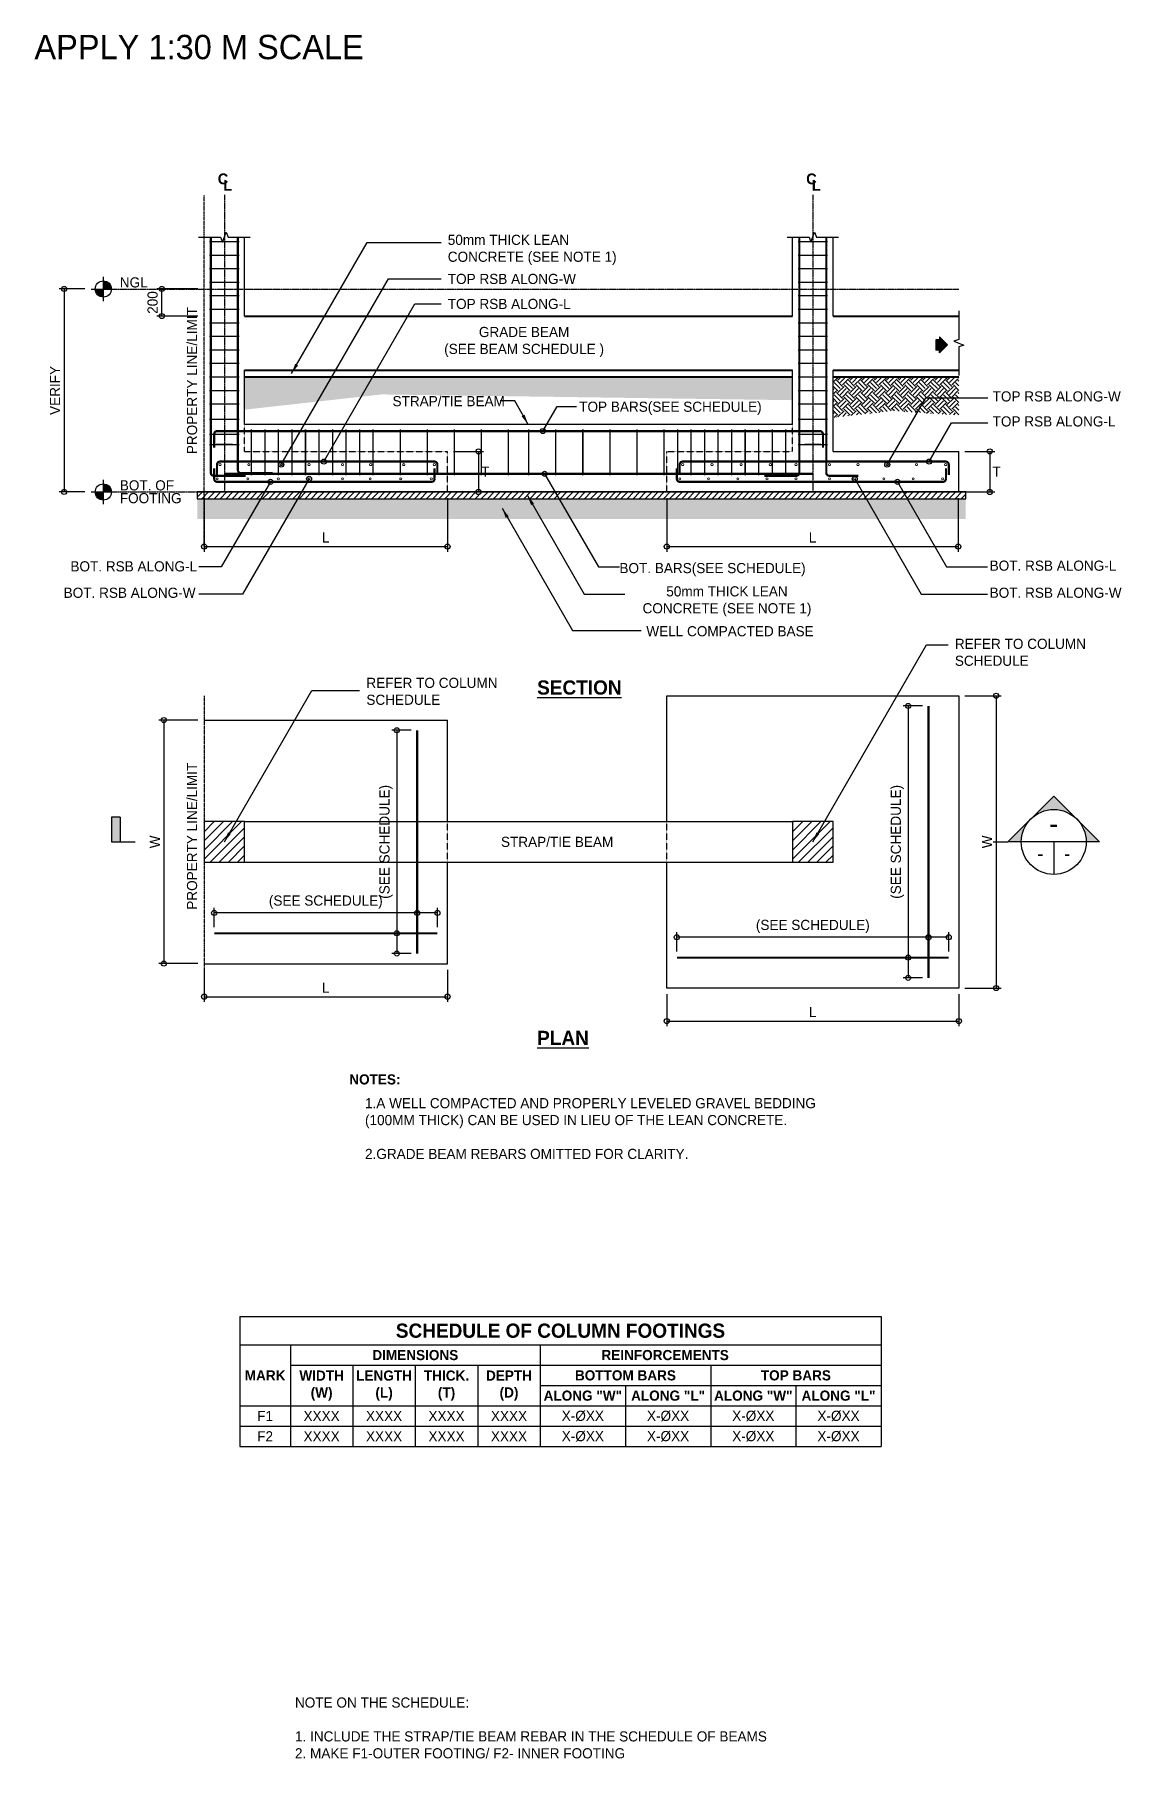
# Model space of a CAD drawing. Header units: millimetres. Extents: x 21479 to 29514, y 52538 to 65279.
import ezdxf

# ---------------------------------------------------------------- set-up
doc = ezdxf.new("R2010")
doc.units = ezdxf.units.MM
doc.header["$PDMODE"] = 3
for name, pattern in [('CENTER2', [28.575, 19.05, -3.175, 3.175, -3.175]), ('HIDDEN2', [4.7625, 3.175, -1.5875]), ('PHANTOM2', [31.75, 15.875, -3.175, 3.175, -3.175, 3.175, -3.175])]:
    doc.linetypes.add(name, pattern=pattern)
for name, color, linetype in [('A-PROPERTY LINE', 6, 'PHANTOM2'), ('G-ANNO-DIM', 106, 'Continuous'), ('G-ANNO-SECTIONS', 4, 'Continuous'), ('G-ANNO-SYMBOLS', 4, 'Continuous'), ('G-ANNO-TITLE', 7, 'Continuous'), ('G-GRID LINES', 8, 'Continuous'), ('G-HATCHES', 8, 'Continuous'), ('S-DETAILS', 254, 'Continuous'), ('S-REBARS', 162, 'Continuous')]:
    doc.layers.add(name, color=color, linetype=linetype)
doc.styles.add('Century', font='GOTHIC.TTF')
doc.styles.add('Century Bold', font='GOTHICB.TTF')
doc.dimstyles.new('DIM1_30', dxfattribs={"dimscale": 30, "dimtxt": 2.5, "dimasz": 2.5, "dimexe": 1.25, "dimexo": 1.5, "dimgap": 1, "dimtad": 1, "dimdec": 0, "dimtxsty": 'Century', "dimblk": 'SMALL', "dimcen": 2.5, "dimadec": 0, "dimazin": 0, "dimtfac": 1, "dimtdec": 0, "dimtmove": 0, "dimatfit": 3, "dimfxl": 1, "dimarcsym": 0})

# ---------------------------------------------------------------- blocks, each defined once
blk = doc.blocks.new('_Small')
at = {"color": 0, "linetype": 'ByBlock', "lineweight": -2}
blk.add_circle((0, 0), 0.25, dxfattribs=at)
blk = doc.blocks.new('*D3')
at = {"layer": 'Defpoints', "color": 0, "transparency": 16777216}
for p in [(24307, 60137), (24157, 58487), (24307, 58487)]:
    blk.add_point(p, dxfattribs=at)
at = {"layer": 'G-ANNO-DIM', "color": 0, "lineweight": -2, "transparency": 16777216}
for p, q in [((24262, 60137), (24120, 60137)), ((24157, 60137), (24157, 58487)), ((24262, 58487), (24120, 58487))]:
    blk.add_line(p, q, dxfattribs=at)
at = {"layer": 'G-ANNO-DIM', "color": 0, "lineweight": -2, "transparency": 16777216, "xscale": 75, "yscale": 75, "zscale": 75}
for p, rotation in [((24157, 60137), 90), ((24157, 58487), 270)]:
    blk.add_blockref('_Small', p, dxfattribs=dict(at, rotation=rotation))
at = {"layer": 'G-ANNO-DIM', "color": 0, "transparency": 16777216, "insert": (24077, 59312), "char_height": 75, "width": 990.71, "attachment_point": 5, "rotation": 90, "style": 'Century'}
blk.add_mtext('(SEE SCHEDULE)', dxfattribs=at)
blk = doc.blocks.new('*D4')
at = {"layer": 'Defpoints', "color": 0, "transparency": 16777216}
for p in [(22807, 58787), (22807, 58637), (24457, 58637)]:
    blk.add_point(p, dxfattribs=at)
at = {"layer": 'G-ANNO-DIM', "color": 0, "lineweight": -2, "transparency": 16777216}
for p, q in [((22807, 58682), (22807, 58824)), ((24457, 58787), (22807, 58787)), ((24457, 58682), (24457, 58824))]:
    blk.add_line(p, q, dxfattribs=at)
at = {"layer": 'G-ANNO-DIM', "color": 0, "lineweight": -2, "transparency": 16777216, "xscale": 75, "yscale": 75, "zscale": 75, "rotation": 180}
blk.add_blockref('_Small', (22807, 58787), dxfattribs=at)
at = {"layer": 'G-ANNO-DIM', "color": 0, "lineweight": -2, "transparency": 16777216, "xscale": 75, "yscale": 75, "zscale": 75}
blk.add_blockref('_Small', (24457, 58787), dxfattribs=at)
at = {"layer": 'G-ANNO-DIM', "color": 0, "transparency": 16777216, "insert": (23632, 58867), "char_height": 75, "width": 1066.71, "attachment_point": 5, "style": 'Century'}
blk.add_mtext('(SEE SCHEDULE)', dxfattribs=at)
blk = doc.blocks.new('*D5')
at = {"layer": 'Defpoints', "color": 0, "transparency": 16777216}
for p in [(28087, 60317), (27937, 58307), (28087, 58307)]:
    blk.add_point(p, dxfattribs=at)
at = {"layer": 'G-ANNO-DIM', "color": 0, "lineweight": -2, "transparency": 16777216}
for p, q in [((28042, 60317), (27900, 60317)), ((27937, 60317), (27937, 58307)), ((28042, 58307), (27900, 58307))]:
    blk.add_line(p, q, dxfattribs=at)
at = {"layer": 'G-ANNO-DIM', "color": 0, "lineweight": -2, "transparency": 16777216, "xscale": 75, "yscale": 75, "zscale": 75}
for p, rotation in [((27937, 60317), 90), ((27937, 58307), 270)]:
    blk.add_blockref('_Small', p, dxfattribs=dict(at, rotation=rotation))
at = {"layer": 'G-ANNO-DIM', "color": 0, "transparency": 16777216, "insert": (27857, 59312), "char_height": 75, "width": 990.71, "attachment_point": 5, "rotation": 90, "style": 'Century'}
blk.add_mtext('(SEE SCHEDULE)', dxfattribs=at)
blk = doc.blocks.new('*D6')
at = {"layer": 'Defpoints', "color": 0, "transparency": 16777216}
for p in [(26227, 58607), (26227, 58457), (28237, 58457)]:
    blk.add_point(p, dxfattribs=at)
at = {"layer": 'G-ANNO-DIM', "color": 0, "lineweight": -2, "transparency": 16777216}
for p, q in [((26227, 58502), (26227, 58644)), ((28237, 58502), (28237, 58644)), ((28237, 58607), (26227, 58607))]:
    blk.add_line(p, q, dxfattribs=at)
at = {"layer": 'G-ANNO-DIM', "color": 0, "lineweight": -2, "transparency": 16777216, "xscale": 75, "yscale": 75, "zscale": 75, "rotation": 180}
blk.add_blockref('_Small', (26227, 58607), dxfattribs=at)
at = {"layer": 'G-ANNO-DIM', "color": 0, "lineweight": -2, "transparency": 16777216, "xscale": 75, "yscale": 75, "zscale": 75}
blk.add_blockref('_Small', (28237, 58607), dxfattribs=at)
at = {"layer": 'G-ANNO-DIM', "color": 0, "transparency": 16777216, "insert": (27232, 58687), "char_height": 75, "width": 1066.71, "attachment_point": 5, "style": 'Century'}
blk.add_mtext('(SEE SCHEDULE)', dxfattribs=at)
blk = doc.blocks.new('*D11')
at = {"layer": 'Defpoints', "color": 0, "transparency": 16777216}
for p in [(22732, 61898), (24532, 61898), (24532, 61494)]:
    blk.add_point(p, dxfattribs=at)
at = {"layer": 'G-ANNO-DIM', "color": 0, "lineweight": -2, "transparency": 16777216}
for p, q in [((22732, 61853), (22732, 61456)), ((24532, 61853), (24532, 61456)), ((22732, 61494), (24532, 61494))]:
    blk.add_line(p, q, dxfattribs=at)
at = {"layer": 'G-ANNO-DIM', "color": 0, "lineweight": -2, "transparency": 16777216, "xscale": 75, "yscale": 75, "zscale": 75, "rotation": 180}
blk.add_blockref('_Small', (22732, 61494), dxfattribs=at)
at = {"layer": 'G-ANNO-DIM', "color": 0, "lineweight": -2, "transparency": 16777216, "xscale": 75, "yscale": 75, "zscale": 75}
blk.add_blockref('_Small', (24532, 61494), dxfattribs=at)
at = {"layer": 'G-ANNO-DIM', "color": 0, "transparency": 16777216, "insert": (23632, 61561), "char_height": 75, "attachment_point": 5, "style": 'Century'}
blk.add_mtext('L', dxfattribs=at)
blk = doc.blocks.new('*D7')
at = {"layer": 'Defpoints', "color": 0, "transparency": 16777216}
for p in [(26152, 61898), (28307, 61898), (28307, 61494)]:
    blk.add_point(p, dxfattribs=at)
at = {"layer": 'G-ANNO-DIM', "color": 0, "lineweight": -2, "transparency": 16777216}
for p, q in [((26152, 61853), (26152, 61456)), ((28307, 61853), (28307, 61456)), ((26152, 61494), (28307, 61494))]:
    blk.add_line(p, q, dxfattribs=at)
at = {"layer": 'G-ANNO-DIM', "color": 0, "lineweight": -2, "transparency": 16777216, "xscale": 75, "yscale": 75, "zscale": 75, "rotation": 180}
blk.add_blockref('_Small', (26152, 61494), dxfattribs=at)
at = {"layer": 'G-ANNO-DIM', "color": 0, "lineweight": -2, "transparency": 16777216, "xscale": 75, "yscale": 75, "zscale": 75}
blk.add_blockref('_Small', (28307, 61494), dxfattribs=at)
at = {"layer": 'G-ANNO-DIM', "color": 0, "transparency": 16777216, "insert": (27230, 61561), "char_height": 75, "attachment_point": 5, "style": 'Century'}
blk.add_mtext('L', dxfattribs=at)
blk = doc.blocks.new('*D12')
at = {"layer": 'Defpoints', "color": 0, "transparency": 16777216}
for p in [(22732, 58412), (24532, 58412), (24532, 58168)]:
    blk.add_point(p, dxfattribs=at)
at = {"layer": 'G-ANNO-DIM', "color": 0, "lineweight": -2, "transparency": 16777216}
for p, q in [((22732, 58367), (22732, 58130)), ((24532, 58367), (24532, 58130)), ((22732, 58168), (24532, 58168))]:
    blk.add_line(p, q, dxfattribs=at)
at = {"layer": 'G-ANNO-DIM', "color": 0, "lineweight": -2, "transparency": 16777216, "xscale": 75, "yscale": 75, "zscale": 75, "rotation": 180}
blk.add_blockref('_Small', (22732, 58168), dxfattribs=at)
at = {"layer": 'G-ANNO-DIM', "color": 0, "lineweight": -2, "transparency": 16777216, "xscale": 75, "yscale": 75, "zscale": 75}
blk.add_blockref('_Small', (24532, 58168), dxfattribs=at)
at = {"layer": 'G-ANNO-DIM', "color": 0, "transparency": 16777216, "insert": (23632, 58235), "char_height": 75, "attachment_point": 5, "style": 'Century'}
blk.add_mtext('L', dxfattribs=at)
blk = doc.blocks.new('*D8')
at = {"layer": 'Defpoints', "color": 0, "transparency": 16777216}
for p in [(26152, 58232), (28312, 58232), (28312, 57988)]:
    blk.add_point(p, dxfattribs=at)
at = {"layer": 'G-ANNO-DIM', "color": 0, "lineweight": -2, "transparency": 16777216}
for p, q in [((26152, 58187), (26152, 57950)), ((28312, 58187), (28312, 57950)), ((26152, 57988), (28312, 57988))]:
    blk.add_line(p, q, dxfattribs=at)
at = {"layer": 'G-ANNO-DIM', "color": 0, "lineweight": -2, "transparency": 16777216, "xscale": 75, "yscale": 75, "zscale": 75, "rotation": 180}
blk.add_blockref('_Small', (26152, 57988), dxfattribs=at)
at = {"layer": 'G-ANNO-DIM', "color": 0, "lineweight": -2, "transparency": 16777216, "xscale": 75, "yscale": 75, "zscale": 75}
blk.add_blockref('_Small', (28312, 57988), dxfattribs=at)
at = {"layer": 'G-ANNO-DIM', "color": 0, "transparency": 16777216, "insert": (27232, 58055), "char_height": 75, "attachment_point": 5, "style": 'Century'}
blk.add_mtext('L', dxfattribs=at)
blk = doc.blocks.new('arrow')
at = {"layer": 'G-HATCHES'}
h = blk.add_hatch(color=256, dxfattribs=at)
h.dxf.hatch_style = 1
h.paths.add_polyline_path([(200860, 43821), (200860, 43677), (200682, 43677), (200682, 43175), (200860, 43175), (200860, 43031), (201237, 43426)])
for p, q in [((200682, 43677), (200682, 43175)), ((200860, 43677), (200682, 43677)), ((201237, 43426), (200860, 43821)), ((200860, 43821), (200860, 43677)), ((200860, 43175), (200682, 43175)), ((201237, 43426), (200860, 43031)), ((200860, 43031), (200860, 43175))]:
    blk.add_line(p, q)
blk = doc.blocks.new('*D9')
at = {"layer": 'Defpoints', "color": 0, "transparency": 16777216}
for p in [(21897, 63398), (21697, 61898), (21897, 61898)]:
    blk.add_point(p, dxfattribs=at)
at = {"layer": 'G-ANNO-DIM', "color": 0, "lineweight": -2, "transparency": 16777216}
for p, q in [((21852, 63398), (21660, 63398)), ((21697, 63398), (21697, 61898)), ((21852, 61898), (21660, 61898))]:
    blk.add_line(p, q, dxfattribs=at)
at = {"layer": 'G-ANNO-DIM', "color": 0, "lineweight": -2, "transparency": 16777216, "xscale": 75, "yscale": 75, "zscale": 75}
for p, rotation in [((21697, 63398), 90), ((21697, 61898), 270)]:
    blk.add_blockref('_Small', p, dxfattribs=dict(at, rotation=rotation))
at = {"layer": 'G-ANNO-DIM', "color": 0, "transparency": 16777216, "insert": (21630, 62648), "char_height": 75, "attachment_point": 5, "rotation": 90, "style": 'Century'}
blk.add_mtext('VERIFY', dxfattribs=at)
blk = doc.blocks.new('*D10')
at = {"layer": 'Defpoints', "color": 0, "transparency": 16777216}
for p in [(22421, 63398), (22732, 63398), (22732, 63198)]:
    blk.add_point(p, dxfattribs=at)
at = {"layer": 'G-ANNO-DIM', "color": 0, "lineweight": -2, "transparency": 16777216}
for p, q in [((22687, 63398), (22384, 63398)), ((22421, 63198), (22421, 63398)), ((22687, 63198), (22384, 63198))]:
    blk.add_line(p, q, dxfattribs=at)
at = {"layer": 'G-ANNO-DIM', "color": 0, "lineweight": -2, "transparency": 16777216, "xscale": 75, "yscale": 75, "zscale": 75}
for p, rotation in [((22421, 63398), 90), ((22421, 63198), 270)]:
    blk.add_blockref('_Small', p, dxfattribs=dict(at, rotation=rotation))
at = {"layer": 'G-ANNO-DIM', "color": 0, "transparency": 16777216, "insert": (22352, 63298), "char_height": 75, "attachment_point": 5, "rotation": 90, "style": 'Century'}
blk.add_mtext('200', dxfattribs=at)
blk = doc.blocks.new('*D13')
at = {"layer": 'Defpoints', "color": 0, "transparency": 16777216}
for p in [(22732, 60212), (22435, 58412), (22732, 58412)]:
    blk.add_point(p, dxfattribs=at)
at = {"layer": 'G-ANNO-DIM', "color": 0, "lineweight": -2, "transparency": 16777216}
for p, q in [((22687, 60212), (22398, 60212)), ((22435, 60212), (22435, 58412)), ((22687, 58412), (22398, 58412))]:
    blk.add_line(p, q, dxfattribs=at)
at = {"layer": 'G-ANNO-DIM', "color": 0, "lineweight": -2, "transparency": 16777216, "xscale": 75, "yscale": 75, "zscale": 75}
for p, rotation in [((22435, 60212), 90), ((22435, 58412), 270)]:
    blk.add_blockref('_Small', p, dxfattribs=dict(at, rotation=rotation))
at = {"layer": 'G-ANNO-DIM', "color": 0, "transparency": 16777216, "insert": (22368, 59312), "char_height": 75, "attachment_point": 5, "rotation": 90, "style": 'Century'}
blk.add_mtext('W', dxfattribs=at)
blk = doc.blocks.new('*D14')
at = {"layer": 'Defpoints', "color": 0, "transparency": 16777216}
for p in [(28312, 60392), (28312, 58232), (28587, 58232)]:
    blk.add_point(p, dxfattribs=at)
at = {"layer": 'G-ANNO-DIM', "color": 0, "lineweight": -2, "transparency": 16777216}
for p, q in [((28357, 60392), (28625, 60392)), ((28587, 60392), (28587, 58232)), ((28357, 58232), (28625, 58232))]:
    blk.add_line(p, q, dxfattribs=at)
at = {"layer": 'G-ANNO-DIM', "color": 0, "lineweight": -2, "transparency": 16777216, "xscale": 75, "yscale": 75, "zscale": 75}
for p, rotation in [((28587, 60392), 90), ((28587, 58232), 270)]:
    blk.add_blockref('_Small', p, dxfattribs=dict(at, rotation=rotation))
at = {"layer": 'G-ANNO-DIM', "color": 0, "transparency": 16777216, "insert": (28520, 59312), "char_height": 75, "attachment_point": 5, "rotation": 90, "style": 'Century'}
blk.add_mtext('W', dxfattribs=at)
blk = doc.blocks.new('Section Callout_tail')
h = blk.add_hatch(color=4)
h.dxf.hatch_style = 1
h.paths.add_polyline_path([(469, 0), (576, 0), (576, 305), (469, 305)])
at = {"color": 4}
for p, q in [((469, 305), (469, 0)), ((469, 305), (576, 305)), ((576, 305), (576, 0)), ((576, 0), (288, 0))]:
    blk.add_line(p, q, dxfattribs=at)
blk = doc.blocks.new('SECTION ARROW')
h = blk.add_hatch(color=256)
h.dxf.hatch_style = 1
h.paths.add_polyline_path([(113681, 446035, -0.198912), (114247, 446269), (114247, 446600)])
h.paths.add_polyline_path([(113116, 445469), (113681, 444903, -0.198912), (113447, 445469, -0.198912), (113681, 446035)])
h.paths.add_polyline_path([(114247, 444338), (114247, 444669, -0.198912), (113681, 444903)])
for p, q in [((114247, 446600), (113116, 445469)), ((114247, 446600), (114247, 446269)), ((114247, 444338), (113116, 445469)), ((114247, 444669), (114247, 444338)), ((114247, 443976), (114247, 444338))]:
    blk.add_line(p, q)
blk.add_circle((114247, 445469), 800)
blk = doc.blocks.new('datum1')
h = blk.add_hatch(color=256)
h.dxf.hatch_style = 1
h.paths.add_polyline_path([(2, 0, 0.414214), (0, 2), (0, 0)])
h.paths.add_polyline_path([(0, -2), (0, 0), (-2, 0, 0.414214)])
for p, q in [((-3, 0), (3, 0)), ((0, 3), (0, -3))]:
    blk.add_line(p, q)
blk.add_circle((0, 0), 2)

msp = doc.modelspace()

# ---------------------------------------------------------------- hatches: boundary and pattern name
at = {"layer": 'G-HATCHES'}
h = msp.add_hatch(dxfattribs=at)
h.set_pattern_fill('EARTH', color=256, scale=10, angle=45)
h.set_pattern_definition([(45, (-245857.25, 29552.23), (7e-15, 89.802561), [63.5, -63.5]), (45, (-245874.09, 29569.066), (7e-15, 89.802561), [63.5, -63.5]), (45, (-245890.927, 29585.904), (7e-15, 89.802561), [63.5, -63.5]), (135, (-245890.927, 29597.13), (-89.802561, 7e-15), [63.5, -63.5]), (135, (-245874.09, 29613.97), (-89.802561, 7e-15), [63.5, -63.5]), (135, (-245857.25, 29630.805), (-89.802561, 7e-15), [63.5, -63.5])])
h.paths.add_polyline_path([(27082.1, 62576.1), (27082.1, 62747.6), (23032.1, 62747.6), (23032.1, 62506), (24044.8, 62618.7)])
h = msp.add_hatch(dxfattribs=at)
h.set_pattern_fill('EARTH', color=256, scale=10, angle=45)
h.set_pattern_definition([(45, (-241507.25, 29552.23), (7e-15, 89.802561), [63.5, -63.5]), (45, (-241524.09, 29569.066), (7e-15, 89.802561), [63.5, -63.5]), (45, (-241540.927, 29585.904), (7e-15, 89.802561), [63.5, -63.5]), (135, (-241540.927, 29597.13), (-89.802561, 7e-15), [63.5, -63.5]), (135, (-241524.09, 29613.97), (-89.802561, 7e-15), [63.5, -63.5]), (135, (-241507.25, 29630.805), (-89.802561, 7e-15), [63.5, -63.5])])
h.paths.add_polyline_path([(28312.1, 62465.1), (28312.1, 62747.6), (27382.1, 62747.6), (27382.1, 62447.6), (27823.7, 62497.4)])
h = msp.add_hatch(dxfattribs=at)
h.set_pattern_fill('ANSI31', color=256, scale=10)
h.set_pattern_definition([(45, (-208374.503, 31645.535), (-22.4506403, 22.4506403), [])])
h.paths.add_polyline_path([(26512.1, 61897.6), (22682.1, 61897.6), (22682.1, 61847.6), (28362.1, 61847.6), (28362.1, 61897.6), (28312.1, 61897.6)])
h = msp.add_hatch(dxfattribs=at)
h.set_pattern_fill('EARTH', color=256, scale=10, angle=45)
h.set_pattern_definition([(45, (-76206.574, 7945.65), (7e-15, 89.80256), [63.5, -63.5]), (45, (-76223.41, 7962.487), (7e-15, 89.80256), [63.5, -63.5]), (45, (-76240.25, 7979.325), (7e-15, 89.80256), [63.5, -63.5]), (135, (-76240.25, 7990.55), (-89.80256, 7e-15), [63.5, -63.5]), (135, (-76223.41, 8007.39), (-89.80256, 7e-15), [63.5, -63.5]), (135, (-76206.574, 8024.226), (-89.80256, 7e-15), [63.5, -63.5])])
h.paths.add_polyline_path([(28362.1, 61847.6), (22682.1, 61847.6), (22682.1, 61697.6), (28362.1, 61697.6)])
h = msp.add_hatch(dxfattribs=at)
h.set_pattern_fill('ANSI31', scale=15)
h.set_pattern_definition([(45, (33756.89, 50003.05), (-33.67596, 33.67596), [])])
h.paths.add_polyline_path([(23032.1, 59461.5), (22732.1, 59461.5), (22732.1, 59161.5), (23032.1, 59161.5)])
h = msp.add_hatch(dxfattribs=at)
h.set_pattern_fill('ANSI31', scale=15)
h.set_pattern_definition([(45, (38106.89, 50003.05), (-33.67596, 33.67596), [])])
h.paths.add_polyline_path([(27382.1, 59461.5), (27082.1, 59461.5), (27082.1, 59161.5), (27382.1, 59161.5)])

# ---------------------------------------------------------------- linework, layer by layer
at = {"color": 6}
for p, q in [((22996.4, 55804), (27737.2, 55804)), ((22996.4, 55804), (22996.4, 54844)), ((27737.2, 55804), (27737.2, 54844)), ((22996.4, 55594), (27737.2, 55594)), ((23370.4, 55594), (23370.4, 54844)), ((25217.2, 55594), (25217.2, 54844)), ((23370.4, 55444), (27737.2, 55444)), ((26477.2, 55444), (26477.2, 54844)), ((25217.2, 55294), (27737.2, 55294)), ((22996.4, 55144), (27737.2, 55144)), ((22996.4, 54844), (27737.2, 54844))]:
    msp.add_line(p, q, dxfattribs=at)
at = {"color": 3}
for p, q in [((23832.1, 55444), (23832.1, 54844)), ((24293.8, 55444), (24293.8, 54844)), ((24755.5, 55444), (24755.5, 54844)), ((25847.2, 55294), (25847.2, 54844)), ((27107.2, 55294), (27107.2, 54844)), ((22996.4, 54994), (27737.2, 54994))]:
    msp.add_line(p, q, dxfattribs=at)
at = {"color": 8, "linetype": 'Continuous'}
for points in [[(22692.1, 63780.9), (22854.8, 63780.9), (22868.4, 63743.4), (22895.7, 63818.4), (22909.4, 63780.9), (23072.1, 63780.9)], [(27042.1, 63780.9), (27204.8, 63780.9), (27218.4, 63743.4), (27245.7, 63818.4), (27259.4, 63780.9), (27422.1, 63780.9)], [(28312.1, 63237.6), (28312.1, 63024.9), (28274.6, 63011.2), (28349.6, 62983.9), (28312.1, 62970.3), (28312.1, 62757.6)]]:
    msp.add_lwpolyline(points, dxfattribs=at)
at = {"layer": 'A-PROPERTY LINE', "ltscale": 0.5}
msp.add_line((22732.1, 60391.5), (22732.1, 58231.5), dxfattribs=at)
msp.add_lwpolyline([(22732.1, 61493.7), (22732.1, 64094.4)], dxfattribs=at)
at = {"layer": 'G-ANNO-DIM'}
for p, q in [((24577.1, 62197.6), (24798.2, 62197.6)), ((24760.7, 62197.6), (24760.7, 61897.6)), ((28357.1, 62197.6), (28578.2, 62197.6)), ((28540.7, 62197.6), (28540.7, 61897.6)), ((24527.1, 61897.6), (24798.2, 61897.6)), ((28307.1, 61897.6), (28578.2, 61897.6))]:
    msp.add_line(p, q, dxfattribs=at)
for centre in [(24308.2, 58786.5), (24157.1, 58636.5), (28088.2, 58606.5), (27937.1, 58456.5)]:
    msp.add_circle(centre, 18.8, dxfattribs=at)
at = {"layer": 'G-ANNO-SECTIONS', "color": 3}
for p, q in [((29253.2, 59311.5), (28773.2, 59311.5)), ((29013.2, 59311.5), (29013.2, 59071.5))]:
    msp.add_line(p, q, dxfattribs=at)
at = {"layer": 'G-GRID LINES', "linetype": 'CENTER2', "ltscale": 0.5}
for p, q in [((22882.1, 64094.4), (22882.1, 61897.6)), ((27232.1, 64094.4), (27232.1, 61897.6)), ((21897.4, 63397.6), (28312.1, 63397.6)), ((21897.4, 61897.6), (28362.1, 61897.6))]:
    msp.add_line(p, q, dxfattribs=at)
at = {"layer": 'S-DETAILS'}
for p, q in [((23032.1, 63197.6), (23032.1, 63780.9)), ((27082.1, 63197.6), (27082.1, 63780.9)), ((27382.1, 63197.6), (27382.1, 63780.9)), ((23032.1, 62397.6), (23032.1, 62797.6)), ((27082.1, 62397.6), (27082.1, 62797.6)), ((27382.1, 62197.6), (27382.1, 62797.6)), ((27082.1, 62397.6), (23032.1, 62397.6)), ((27382.1, 62197.6), (28312.1, 62197.6)), ((28312.1, 61897.6), (28312.1, 62197.6)), ((22732.1, 61897.6), (24532.1, 61897.6)), ((26152.1, 61897.6), (24532.1, 61897.6)), ((26152.1, 61897.6), (28312.1, 61897.6)), ((22732.1, 60211.5), (24532.1, 60211.5)), ((24532.1, 59461.5), (24532.1, 60211.5)), ((23032.1, 59461.5), (27082.1, 59461.5)), ((23032.1, 59161.5), (27082.1, 59161.5)), ((24532.1, 58411.5), (24532.1, 59161.5)), ((22732.1, 58411.5), (24532.1, 58411.5))]:
    msp.add_line(p, q, dxfattribs=at)
at = {"layer": 'S-DETAILS', "lineweight": 40}
for p, q in [((23032.1, 63197.6), (27082.1, 63197.6)), ((27382.1, 63197.6), (28312.1, 63197.6)), ((23032.1, 62797.6), (27082.1, 62797.6)), ((23032.1, 62747.6), (27082.1, 62747.6)), ((27382.1, 62797.6), (28312.1, 62797.6)), ((27382.1, 62747.6), (28312.1, 62747.6))]:
    msp.add_line(p, q, dxfattribs=at)
at = {"layer": 'S-DETAILS', "linetype": 'HIDDEN2', "ltscale": 0.5}
for p, q in [((23032.1, 62197.6), (23032.1, 62397.6)), ((27082.1, 62197.6), (27082.1, 62397.6)), ((23032.1, 62197.6), (24532.1, 62197.6)), ((24532.1, 61897.6), (24532.1, 62197.6)), ((26152.1, 61897.6), (26152.1, 62197.6)), ((26152.1, 62197.6), (27082.1, 62197.6)), ((24532.1, 59161.5), (24532.1, 59461.5)), ((26152.1, 59161.5), (26152.1, 59461.5))]:
    msp.add_line(p, q, dxfattribs=at)
at = {"layer": 'S-DETAILS'}
msp.add_lwpolyline([(22682.1, 61847.6), (28362.1, 61847.6), (28362.1, 61897.6), (22682.1, 61897.6)], close=True, dxfattribs=at)
msp.add_lwpolyline([(26152.1, 59461.5), (26152.1, 60391.5), (28312.1, 60391.5), (28312.1, 58231.5), (26152.1, 58231.5), (26152.1, 59161.5)], dxfattribs=at)
at = {"layer": 'S-DETAILS', "color": 6}
for points in [[(23032.1, 59461.5), (22732.1, 59461.5), (22732.1, 59161.5), (23032.1, 59161.5)], [(27382.1, 59461.5), (27082.1, 59461.5), (27082.1, 59161.5), (27382.1, 59161.5)]]:
    msp.add_lwpolyline(points, close=True, dxfattribs=at)
at = {"layer": 'S-REBARS'}
for p, q in [((22942.1, 62247.6), (22822.1, 62247.6)), ((27292.1, 62247.6), (27172.1, 62247.6))]:
    msp.add_line(p, q, dxfattribs=at)
at = {"layer": 'S-REBARS', "color": 4, "lineweight": 30, "const_width": 10}
for points in [[(22992.1, 63747.6), (22772.1, 63747.6)], [(27342.1, 63747.6), (27122.1, 63747.6)], [(22992.1, 63647.6), (22772.1, 63647.6)], [(27342.1, 63647.6), (27122.1, 63647.6)], [(22992.1, 63547.6), (22772.1, 63547.6)], [(22992.1, 63447.6), (22772.1, 63447.6)], [(27342.1, 63547.6), (27122.1, 63547.6)], [(27342.1, 63447.6), (27122.1, 63447.6)], [(22992.1, 63347.6), (22772.1, 63347.6)], [(27342.1, 63347.6), (27122.1, 63347.6)], [(22992.1, 63247.6), (22772.1, 63247.6)], [(27342.1, 63247.6), (27122.1, 63247.6)], [(22992.1, 63147.6), (22772.1, 63147.6)], [(27342.1, 63147.6), (27122.1, 63147.6)], [(22992.1, 63047.6), (22772.1, 63047.6)], [(22992.1, 62947.6), (22772.1, 62947.6)], [(27342.1, 63047.6), (27122.1, 63047.6)], [(27342.1, 62947.6), (27122.1, 62947.6)], [(22992.1, 62847.6), (22772.1, 62847.6)], [(27342.1, 62847.6), (27122.1, 62847.6)], [(22992.1, 62747.6), (22772.1, 62747.6)], [(27342.1, 62747.6), (27122.1, 62747.6)], [(22992.1, 62647.6), (22772.1, 62647.6)], [(27342.1, 62647.6), (27122.1, 62647.6)], [(22992.1, 62547.6), (22772.1, 62547.6)], [(22992.1, 62435.1), (22772.1, 62435.1)], [(27342.1, 62547.6), (27122.1, 62547.6)], [(27342.1, 62435.1), (27122.1, 62435.1)], [(22992.1, 62322.6), (22772.1, 62322.6)], [(23082.1, 62359.6), (23082.1, 62019.7)], [(23182.1, 62359.6), (23182.1, 62019.7)], [(23282.1, 62359.6), (23282.1, 62019.7)], [(23382.1, 62359.6), (23382.1, 62019.7)], [(23482.1, 62359.6), (23482.1, 62019.7)], [(23582.1, 62359.6), (23582.1, 62019.7)], [(23682.1, 62359.6), (23682.1, 62019.7)], [(23782.1, 62359.6), (23782.1, 62019.7)], [(23882.1, 62359.6), (23882.1, 62019.7)], [(23982.1, 62359.6), (23982.1, 62019.7)], [(24182.1, 62359.6), (24182.1, 62019.7)], [(24382.1, 62359.6), (24382.1, 62019.7)], [(24582.1, 62359.6), (24582.1, 62019.7)], [(24782.1, 62359.6), (24782.1, 62019.7)], [(24982.1, 62359.6), (24982.1, 62019.7)], [(25132.1, 62359.6), (25132.1, 62019.7)], [(25332.1, 62359.6), (25332.1, 62019.7)], [(25532.1, 62359.6), (25532.1, 62019.7)], [(25732.1, 62359.6), (25732.1, 62019.7)], [(25932.1, 62359.6), (25932.1, 62019.7)], [(26132.1, 62359.6), (26132.1, 62019.7)], [(26232.1, 62359.6), (26232.1, 62019.7)], [(26332.1, 62359.6), (26332.1, 62019.7)], [(26432.1, 62359.6), (26432.1, 62019.7)], [(26532.1, 62359.6), (26532.1, 62019.7)], [(26632.1, 62359.6), (26632.1, 62019.7)], [(26732.1, 62359.6), (26732.1, 62019.7)], [(26832.1, 62359.6), (26832.1, 62019.7)], [(26932.1, 62359.6), (26932.1, 62019.7)], [(27032.1, 62359.6), (27032.1, 62019.7)], [(27342.1, 62322.6), (27122.1, 62322.6)], [(22992.1, 62247.6), (22772.1, 62247.6)], [(27342.1, 62247.6), (27122.1, 62247.6)]]:
    msp.add_lwpolyline(points, dxfattribs=at)
at = {"layer": 'S-REBARS', "color": 5, "const_width": 16}
for points in [[(23040.4, 62017.3), (22804.4, 62017.3, -0.4142136), (22782.1, 62039.7), (22782.1, 63780.9)], [(23240.4, 62037.3), (23004.4, 62037.3, -0.4142136), (22982.1, 62059.7), (22982.1, 63780.9)], [(26873.7, 62017.3), (27109.7, 62017.3, 0.4142136), (27132.1, 62039.7), (27132.1, 63780.9)], [(27568, 62017.3), (27354.4, 62017.3, -0.4142136), (27332.1, 62039.7), (27332.1, 63780.9)], [(25057.1, 62347.6), (22829.4, 62347.6, 0.4142136), (22807.1, 62325.2), (22807.1, 62225.2)], [(25057.1, 62347.6), (27284.7, 62347.6, -0.4142136), (27307.1, 62325.2), (27307.1, 62225.2)], [(22807.1, 62072.6), (22807.1, 61994.9, 0.4142136), (22829.4, 61972.6), (23632.1, 61972.6)], [(23632.1, 62122.6), (22850.4, 62122.6, 0.4142136), (22828.1, 62100.2), (22828.1, 62022.6)], [(24457.1, 62022.6), (24457.1, 62100.2, 0.4142136), (24434.7, 62122.6), (23632.1, 62122.6)], [(23632.1, 61972.6), (24413.7, 61972.6, 0.4142136), (24436.1, 61994.9), (24436.1, 62072.6)], [(26227.1, 62072.6), (26227.1, 61994.9, 0.4142136), (26249.4, 61972.6), (27232.1, 61972.6)], [(27232.1, 62122.6), (26270.4, 62122.6, 0.4142136), (26248.1, 62100.2), (26248.1, 62022.6)], [(28237.1, 62022.6), (28237.1, 62100.2, 0.4142136), (28214.7, 62122.6), (27232.1, 62122.6)], [(27232.1, 61972.6), (28193.7, 61972.6, 0.4142136), (28216.1, 61994.9), (28216.1, 62072.6)]]:
    msp.add_lwpolyline(points, format="xyb", dxfattribs=at)
for points in [[(25057.1, 62031.7), (22882.1, 62031.7)], [(25057.1, 62031.7), (27232.1, 62031.7)]]:
    msp.add_lwpolyline(points, dxfattribs=at)
at = {"layer": 'S-REBARS', "color": 5, "linetype": 'HIDDEN2', "const_width": 16}
for points in [[(28087.1, 58306.5), (28087.1, 60316.5)], [(24307.1, 58486.5), (24307.1, 60136.5)], [(22807.1, 58636.5), (24457.1, 58636.5)], [(26227.1, 58456.5), (28237.1, 58456.5)]]:
    msp.add_lwpolyline(points, dxfattribs=at)
at = {"layer": 'S-REBARS', "lineweight": 20}
for centre in [(22850.4, 62100.2), (23063.1, 62100.2), (23303.1, 62100.2), (23508.4, 62100.2), (23755.7, 62100.2), (23964.3, 62100.2), (24208.4, 62100.2), (24434.7, 62100.2), (26270.4, 62100.2), (26486.5, 62100.2), (26702.5, 62100.2), (26918.5, 62100.2), (27108.4, 62100.2), (27355.7, 62100.2), (27566.6, 62100.2), (27782.6, 62100.2), (27998.6, 62100.2), (28214.7, 62100.2), (22829.4, 61994.9), (23055.6, 61994.9), (23281.7, 61994.9), (23508.4, 61994.9), (23755.7, 61994.9), (23960, 61994.9), (24186.2, 61994.9), (24412.3, 61994.9), (26249.4, 61994.9), (26461.5, 61994.9), (26677.5, 61994.9), (26893.5, 61994.9), (27108.4, 61994.9), (27355.7, 61994.9), (27541.6, 61994.9), (27757.6, 61994.9), (27973.6, 61994.9), (28192.3, 61994.9)]:
    msp.add_circle(centre, 8, dxfattribs=at)

# ---------------------------------------------------------------- block references
at = {"layer": 'G-ANNO-DIM', "xscale": 75, "yscale": 75, "zscale": 75}
for p, rotation in [((24760.7, 62197.6), 90), ((28540.7, 62197.6), 90), ((24760.7, 61897.6), 270), ((28540.7, 61897.6), 270)]:
    msp.add_blockref('_Small', p, dxfattribs=dict(at, rotation=rotation))
at = {"layer": 'G-ANNO-SECTIONS', "xscale": 0.3000001566663809, "yscale": 0.3000001566663809, "zscale": 0.3000001566663809, "rotation": 270}
msp.add_blockref('SECTION ARROW', (-104627.6, 93585.6), dxfattribs=at)
at = {"layer": 'G-ANNO-SECTIONS', "xscale": -0.6000000000000001, "yscale": 0.6000000000000001, "zscale": 0.6000000000000001}
msp.add_blockref('Section Callout_tail', (22394.6, 59311.5), dxfattribs=at)
at = {"layer": 'G-ANNO-SYMBOLS', "xscale": 29.99999986708333, "yscale": 29.99999986708333, "zscale": 29.99999986708333}
for p in [(21987.4, 63397.6), (21987.4, 61897.6)]:
    msp.add_blockref('datum1', p, dxfattribs=at)
at = {"layer": 'S-DETAILS', "xscale": 0.1519617570523448, "yscale": 0.1519617570523448, "zscale": 0.1519617570523448}
msp.add_blockref('arrow', (-2353.5, 56386), dxfattribs=at)

# ---------------------------------------------------------------- texts
at = {"attachment_point": 5}
for s, insert, char_height, width, style in [('SCHEDULE OF COLUMN FOOTINGS', (25366.8, 55699), 105, 4740.751, 'Century Bold'), ('DIMENSIONS', (24293.8, 55519), 75, 1846.782, 'Century Bold'), ('REINFORCEMENTS', (26140.6, 55519), 75, 1846.782, 'Century Bold'), ('MARK', (23183.4, 55369), 75, 373.969, 'Century Bold'), ('WIDTH\\P(W)', (23601.2, 55294), 75, 461.695, 'Century Bold'), ('LENGTH\\P(L)', (24062.9, 55294), 75, 461.695, 'Century Bold'), ('THICK.\\P(T)', (24524.6, 55294), 75, 461.695, 'Century Bold'), ('DEPTH\\P(D)', (24986.3, 55294), 75, 461.695, 'Century Bold'), ('BOTTOM BARS', (25847.2, 55369), 75, 1260, 'Century Bold'), ('TOP BARS', (27107.2, 55369), 75, 1260, 'Century Bold'), ('ALONG "W"', (25532.2, 55219), 75, 630, 'Century Bold'), ('ALONG "L"', (26162.2, 55219), 75, 630, 'Century Bold'), ('ALONG "W"', (26792.2, 55219), 75, 630, 'Century Bold'), ('ALONG "L"', (27422.2, 55219), 75, 630, 'Century Bold'), ('F1', (23183.4, 55069), 75, 373.969, 'Century'), ('XXXX', (23601.2, 55069), 75, 461.695, 'Century'), ('XXXX', (24062.9, 55069), 75, 461.695, 'Century'), ('XXXX', (24524.6, 55069), 75, 461.695, 'Century'), ('XXXX', (24986.3, 55069), 75, 461.695, 'Century'), ('X-%%CXX', (25532.2, 55069), 75, 630, 'Century'), ('X-%%CXX', (26162.2, 55069), 75, 630, 'Century'), ('X-%%CXX', (26792.2, 55069), 75, 630, 'Century'), ('X-%%CXX', (27422.2, 55069), 75, 630, 'Century'), ('F2', (23183.4, 54919), 75, 373.969, 'Century'), ('XXXX', (23601.2, 54919), 75, 461.695, 'Century'), ('XXXX', (24062.9, 54919), 75, 461.695, 'Century'), ('XXXX', (24524.6, 54919), 75, 461.695, 'Century'), ('XXXX', (24986.3, 54919), 75, 461.695, 'Century'), ('X-%%CXX', (25532.2, 54919), 75, 630, 'Century'), ('X-%%CXX', (26162.2, 54919), 75, 630, 'Century'), ('X-%%CXX', (26792.2, 54919), 75, 630, 'Century'), ('X-%%CXX', (27422.2, 54919), 75, 630, 'Century')]:
    msp.add_mtext(s, dxfattribs=dict(at, insert=insert, char_height=char_height, width=width, style=style))
at = {"layer": 'Defpoints', "style": 'Century'}
msp.add_text('APPLY 1:30 M SCALE', height=180, dxfattribs=at).set_placement((21478.1, 65096.1))
at = {"layer": 'G-ANNO-DIM', "style": 'Century'}
for s, p in [('STRAP/TIE BEAM', (24125.4, 62531.4)), ('TOP BARS(SEE SCHEDULE)', (25505.2, 62490.3)), ('TOP RSB ALONG-W', (28561.5, 62566.6)), ('TOP RSB ALONG-L', (28561.5, 62381.8)), ('BOT. RSB ALONG-L', (21744.2, 61310.7)), ('BOT. BARS(SEE SCHEDULE)', (25802.5, 61297.8)), ('BOT. RSB ALONG-L', (28539.4, 61315.7)), ('BOT. RSB ALONG-W', (21694.2, 61115.4)), ('BOT. RSB ALONG-W', (28539.4, 61115.7))]:
    msp.add_text(s, height=75, dxfattribs=at).set_placement(p)
at = {"layer": 'G-ANNO-DIM', "color": 7, "char_height": 80, "width": 142.382, "attachment_point": 1, "style": 'Century'}
for s, insert in [('{\\fCentury Gothic|b1|i0|c0|p34;C}', (22833.5, 64251.7)), ('{\\fCentury Gothic|b1|i0|c0|p34;C}', (27183.5, 64251.7)), ('{\\fCentury Gothic|b1|i0|c0|p34;L}', (22874.6, 64204.3)), ('{\\fCentury Gothic|b1|i0|c0|p34;L}', (27224.6, 64204.3))]:
    msp.add_mtext(s, dxfattribs=dict(at, insert=insert))
at = {"layer": 'G-ANNO-DIM', "char_height": 75, "style": 'Century'}
for s, insert, width, attachment_point in [('50mm THICK LEAN CONCRETE (SEE NOTE 1)', (24533.7, 63687.3), 1350.666, 4), ('TOP RSB ALONG-W', (24533.7, 63471.8), 954.357, 4), ('TOP RSB ALONG-L', (24533.7, 63287), 954.357, 4), ('GRADE BEAM \\P(SEE BEAM SCHEDULE )', (25098, 63006.3), 1740.634, 5), ('50mm THICK LEAN CONCRETE (SEE NOTE 1)', (26597.6, 61089.6), 1435.016, 5), ('WELL COMPACTED BASE', (26620, 60868.3), 1292.459, 5), ('REFER TO COLUMN SCHEDULE', (28282.1, 60712.5), 1368.538, 4), ('REFER TO COLUMN SCHEDULE', (23932.1, 60424.1), 1368.538, 4), ('STRAP/TIE BEAM ', (25342.1, 59311.5), 1620, 5), ('{\\fCentury Gothic|b1|i0|c0|p34;NOTES:}', (23805.6, 57594.2), 351.101, 1), ('1.A WELL COMPACTED AND PROPERLY LEVELED GRAVEL BEDDING (100MM THICK) CAN BE USED IN LIEU OF THE LEAN CONCRETE. \\P\\P2.GRADE BEAM REBARS OMITTED FOR CLARITY.', (23921.9, 57418.5), 3378.53, 1)]:
    msp.add_mtext(s, dxfattribs=dict(at, insert=insert, width=width, attachment_point=attachment_point))
at = {"layer": 'G-ANNO-DIM', "char_height": 75, "width": 1040.079, "attachment_point": 5, "rotation": 90, "style": 'Century'}
for insert in [(22643.8, 62720.3), (22643.8, 59353.7)]:
    msp.add_mtext('PROPERTY LINE/LIMIT', dxfattribs=dict(at, insert=insert))
at = {"layer": 'G-ANNO-DIM', "char_height": 75, "attachment_point": 5, "style": 'Century'}
for insert in [(24811.2, 62047.6), (28591.2, 62047.6)]:
    msp.add_mtext('T', dxfattribs=dict(at, insert=insert))
at = {"layer": 'G-ANNO-DIM', "color": 10, "insert": (23404.1, 52988.9), "char_height": 75, "width": 3378.53, "attachment_point": 1, "style": 'Century'}
msp.add_mtext('NOTE ON THE SCHEDULE: \\P\\P1. INCLUDE THE STRAP/TIE BEAM REBAR IN THE SCHEDULE OF BEAMS\\P2. MAKE F1-OUTER FOOTING/ F2- INNER FOOTING', dxfattribs=at)
at = {"layer": 'G-ANNO-SECTIONS', "attachment_point": 5, "style": 'Century'}
for insert, char_height, width in [((29013.2, 59446.5), 150, 474.275), ((28914.1, 59226.7), 105, 198.213), ((29112.3, 59226.7), 105, 198.213)]:
    msp.add_mtext('-', dxfattribs=dict(at, insert=insert, char_height=char_height, width=width))
at = {"layer": 'G-ANNO-TITLE', "char_height": 104.999, "attachment_point": 1, "style": 'Century'}
for s, insert in [('\\pt2309.97778;{\\fCentury Gothic|b1|i0|c0|p34;\\LSECTION}', (25194.4, 60505.3)), ('\\pt2309.97778;{\\fCentury Gothic|b1|i0|c0|p34;\\LPLAN}', (25194.4, 57915.6))]:
    msp.add_mtext_dynamic_manual_height_columns(s, width=539.854, gutter_width=1, heights=[0], dxfattribs=dict(at, insert=insert))
at = {"layer": 'G-GRID LINES', "color": 7, "char_height": 75, "width": 1195.276, "attachment_point": 1, "style": 'Century'}
for s, insert in [('NGL', (22109.3, 63484.2)), ('BOT. OF', (22109.3, 61984.2)), ('FOOTING', (22109.3, 61889.7))]:
    msp.add_mtext(s, dxfattribs=dict(at, insert=insert))

# ---------------------------------------------------------------- dimensions: what is measured, and where the dimension line sits
at = {"layer": 'G-ANNO-DIM'}
for base, p1, p2, text, picture, middle in [((21697.3, 61897.6), (21897.4, 63397.6), (21897.4, 61897.6), 'VERIFY', '*D9', (21629.8, 62647.6)), ((28587.1, 58231.5), (28312.1, 60391.5), (28312.1, 58231.5), 'W', '*D14', (28519.6, 59311.5)), ((22435.4, 58411.5), (22732.1, 60211.5), (22732.1, 58411.5), 'W', '*D13', (22367.9, 59311.5))]:
    dim = msp.add_linear_dim(base=base, p1=p1, p2=p2, angle=90, text=text, dimstyle='DIM1_30', dxfattribs=at)
    dim.commit()
    dim.dimension.update_dxf_attribs({"geometry": picture, "text_midpoint": middle})
dim = msp.add_linear_dim(base=(22421.3, 63397.6), p1=(22732.1, 63197.6), p2=(22732.1, 63397.6), angle=90, dimstyle='DIM1_30', dxfattribs=at)
dim.commit()
dim.dimension.update_dxf_attribs({"geometry": '*D10', "text_midpoint": (22421.3, 63297.6), "dimtype": 160})
for base, p1, p2, picture, middle in [((24532.1, 61493.7), (22732.1, 61897.6), (24532.1, 61897.6), '*D11', (23632.1, 61561.2)), ((28307.1, 61493.7), (26152.1, 61897.6), (28307.1, 61897.6), '*D7', (27229.6, 61561.2)), ((24532.1, 58167.6), (22732.1, 58411.5), (24532.1, 58411.5), '*D12', (23632.1, 58235.1)), ((28312.1, 57987.6), (26152.1, 58231.5), (28312.1, 58231.5), '*D8', (27232.1, 58055.1))]:
    dim = msp.add_linear_dim(base=base, p1=p1, p2=p2, text='L', dimstyle='DIM1_30', dxfattribs=at)
    dim.commit()
    dim.dimension.update_dxf_attribs({"geometry": picture, "text_midpoint": middle})
for base, p1, p2, picture, middle in [((27937.1, 58306.5), (28087.1, 60316.5), (28087.1, 58306.5), '*D5', (27937.1, 59311.5)), ((24157.1, 58486.5), (24307.1, 60136.5), (24307.1, 58486.5), '*D3', (24157.1, 59311.5))]:
    dim = msp.add_linear_dim(base=base, p1=p1, p2=p2, angle=90, text='(SEE SCHEDULE)', dimstyle='DIM1_30', dxfattribs=at)
    dim.commit()
    dim.dimension.update_dxf_attribs({"geometry": picture, "text_midpoint": middle, "dimtype": 160})
for base, p1, p2, picture, middle in [((22807.1, 58786.5), (24457.1, 58636.5), (22807.1, 58636.5), '*D4', (23632.1, 58786.5)), ((26227.1, 58606.5), (28237.1, 58456.5), (26227.1, 58456.5), '*D6', (27232.1, 58606.5))]:
    dim = msp.add_linear_dim(base=base, p1=p1, p2=p2, text='(SEE SCHEDULE)', dimstyle='DIM1_30', dxfattribs=at)
    dim.commit()
    dim.dimension.update_dxf_attribs({"geometry": picture, "text_midpoint": middle, "dimtype": 160})

# ---------------------------------------------------------------- leaders
for points, override in [([(23379.1, 62773.9), (23937.7, 63741.4), (24483.7, 63741.4)], {"dimtad": 0}), ([(23303.1, 62100.2), (24095, 63471.8), (24483.7, 63471.8)], {"dimldrblk": 'Small'}), ([(23618.2, 62122.6), (24290.5, 63287), (24483.7, 63287)], {"dimldrblk": 'Small'}), ([(27782.6, 62100.2), (28068.1, 62594.7), (28525.2, 62594.7)], {"dimldrblk": 'Small'}), ([(25236.4, 62347.6), (25341.2, 62529.2), (25485.9, 62529.2)], {"dimldrblk": 'Small'}), ([(28091.6, 62122.6), (28257.5, 62409.9), (28525.2, 62409.9)], {"dimldrblk": 'Small'}), ([(25249.9, 62031.7), (25647.1, 61343.7), (25803.8, 61343.7)], {"dimldrblk": 'Small'}), ([(23508.4, 61994.9), (23016.9, 61143.7), (22693.2, 61143.7)], {"dimldrblk": 'Small'}), ([(23222.8, 61972.6), (22859.7, 61343.7), (22693.2, 61343.7)], {"dimldrblk": 'Small'}), ([(27541.6, 61994.9), (28033.1, 61143.7), (28524.6, 61143.7)], {"dimldrblk": 'Small'}), ([(27857.1, 61972.6), (28220.2, 61343.7), (28524.6, 61343.7)], {"dimldrblk": 'Small'}), ([(25123, 61871.5), (25543.2, 61143.7), (25843, 61143.7)], {"dimgap": 1, "dimtad": 0}), ([(24935.7, 61777.2), (25456.9, 60874.5), (25964.5, 60874.5)], {"dimgap": 1, "dimtad": 0}), ([(27232.1, 59311.5), (28073.2, 60768.4), (28232.1, 60768.4)], {"dimgap": 1, "dimtad": 0}), ([(22882.1, 59311.5), (23528, 60430.3), (23882.1, 60430.3)], {"dimgap": 1, "dimtad": 0})]:
    msp.add_leader(points, dimstyle='DIM1_30', override=override, dxfattribs=at)
msp.add_leader([(25128.1, 62397.6), (25028.4, 62570.2), (24921.4, 62570.2)], dimstyle='DIM1_30', dxfattribs=at)

doc.saveas('drawing.dxf')
